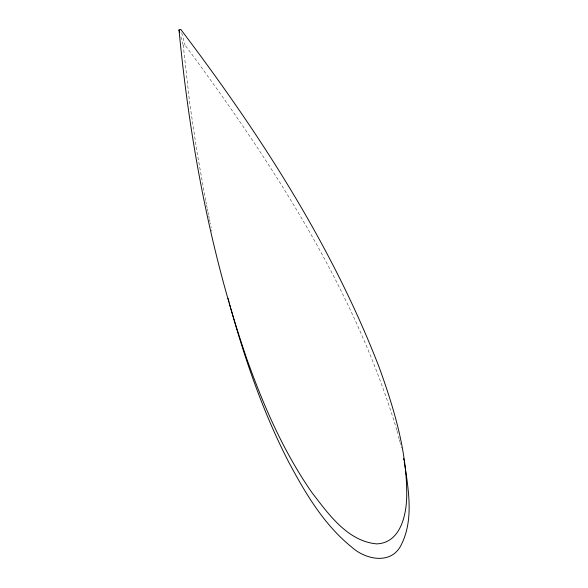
<?xml version="1.0" encoding="UTF-8"?>
<svg xmlns="http://www.w3.org/2000/svg" width="588" height="588" viewBox="0 0 588 588"><rect width="100%" height="100%" fill="white"/><g stroke="black" fill="none" stroke-linecap="round" stroke-linejoin="round"><path stroke-width="0.44" stroke-dasharray="2.94 2.21" d="M205.697 200.559L196.929 151.55L189.63 102.569L183.265 45.511L185.007 44.975C272.024 162.766 354.329 288.399 396.724 429.799M180.898 36.86L183.265 45.511M396.981 430.732L398.216 435.363M181.707 32.862L185.007 44.975M398.458 436.281L399.156 439.023M399.392 439.934L399.84 441.75M400.06 442.654L400.494 444.447M401.126 447.13L401.332 448.027M211.702 230.055L211.952 231.231M210.945 226.505L211.195 227.688M210.203 222.962L210.453 224.146M209.96 221.779L209.468 219.42M209.225 218.236L208.74 215.884M208.505 214.701L208.027 212.341M207.784 211.158L207.314 208.806M207.079 207.623L206.616 205.271M206.381 204.087L205.925 201.735"/><path stroke-width="0.88" d="M179.009 29.944L180.766 29.4C259.786 133.814 332.095 245.255 379.385 367.897C393.879 408.197 406.661 450.21 406.727 493.413C406.955 513.059 401.295 542.967 376.688 543.885C347.471 541.225 328.538 514.081 312.044 492.715C283.717 452.076 263.784 406.249 247.122 359.79C210.416 253.362 189.733 141.833 179.009 29.944L179.722 32.538M233.848 319.255C247.952 368.029 265.092 416.135 288.333 461.36C305.084 492.722 323.701 524.614 351.815 547.178C364.788 559.107 389.513 564.877 400.127 546.921C413.901 522.129 408.8 492.002 404.882 465.277M233.517 318.101L230.908 308.84M230.584 307.678L229.945 305.356M229.305 303.026L229.629 304.194M228.681 300.696L228.989 301.864M228.048 298.366L228.364 299.527M403.589 458.508L403.927 460.213M404.257 461.911L404.728 464.439"/></g></svg>
